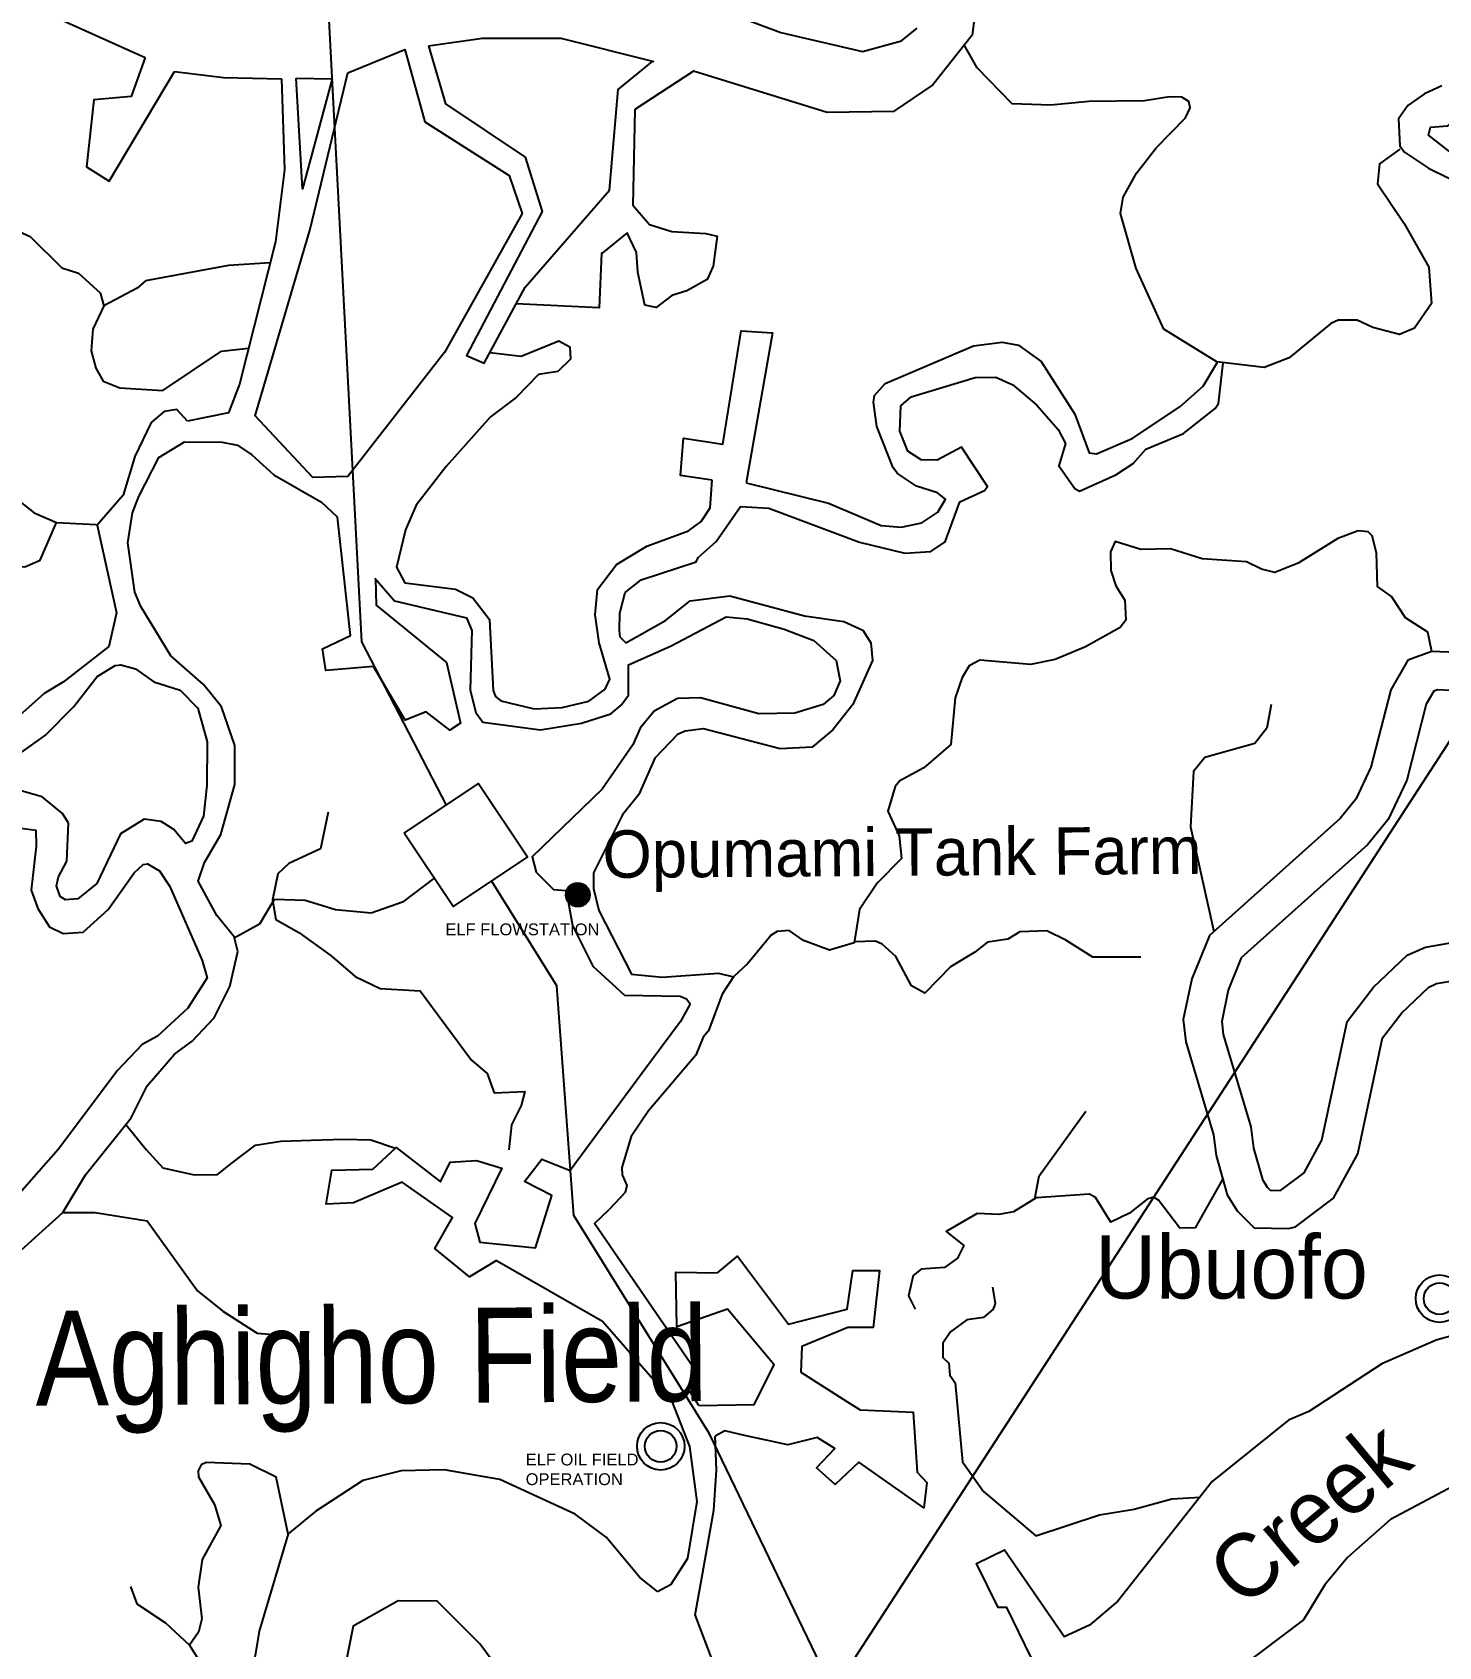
# Model space of a CAD drawing. Header units: metres. Extents: x 321186 to 621985, y 106829 to 204599.
# Drawn here: x 344824 to 349266, y 181049 to 186147 of the extents above; entities that cross this region are included whole.
import ezdxf
from ezdxf.enums import TextEntityAlignment as Align

# ---------------------------------------------------------------- set-up
doc = ezdxf.new("R2010")
doc.units = ezdxf.units.M
doc.header["$MEASUREMENT"] = 0
doc.layers.get('0').update_dxf_attribs({"linetype": 'CONTINUOUS'})
for name, color, linetype in [('11', 7, 'CONTINUOUS'), ('17', 7, 'CONTINUOUS'), ('18', 7, 'CONTINUOUS'), ('27', 7, 'CONTINUOUS'), ('62', 7, 'CONTINUOUS'), ('8', 7, 'CONTINUOUS'), ('RIG-LOC', 7, 'CONTINUOUS')]:
    doc.layers.add(name, color=color, linetype=linetype)
doc.styles.get("Standard").update_dxf_attribs({"font": 'txt', "height": 0.2})

# ---------------------------------------------------------------- blocks, each defined once
blk = doc.blocks.new('TOWN')
at = {"layer": '11', "color": 7, "linetype": 'Continuous'}
for radius in [75, 50]:
    blk.add_circle((0, 0), radius, dxfattribs=at)

msp = doc.modelspace()

# ---------------------------------------------------------------- hatches: boundary and pattern name
at = {"layer": 'RIG-LOC'}
h = msp.add_hatch(dxfattribs=at)
h.set_pattern_fill('ANSI31', color=1, scale=1.5, style=0)
h.set_pattern_definition([(45, (-208509.82334, -69676.4532), (-0.13258252147, 0.13258252147), [])])
h.paths.add_polyline_path([(346584.5, 183423.8, 1), (346509.1, 183423.8, 1)])
h.paths.add_polyline_path([(346571.5, 183423.1, 0.992396), (346520.8, 183423.5, 0.449681), (346549.5, 183398, 0.375254)], flags=16)
h = msp.add_hatch(dxfattribs=at)
h.set_pattern_fill('ANSI31', color=2, scale=1.5, style=0)
h.set_pattern_definition([(45, (-206300.22813, -67852.93674), (-0.13258252147, 0.13258252147), [])])
h.paths.add_polyline_path([(346571.5, 183423.1, 0.992396), (346520.8, 183423.5, 0.449681), (346549.5, 183398, 0.375254)])

# ---------------------------------------------------------------- linework, layer by layer
msp.add_lwpolyline([(346529.1, 183444), (346570.5, 183444), (346570.5, 183415.7), (346529.1, 183415.7)], close=True)
at = {"layer": '17', "color": 151, "linetype": 'Continuous'}
for points in [[(344826.1, 186226.6), (345180.4, 186067.9)], [(344826.1, 186226.6), (345180.4, 186067.9)], [(347801.4, 186202.1), (347792.2, 186138.5), (347667.9, 185981.5), (347544, 185897.1), (347334, 185893.8), (346912.5, 186025.2)], [(347801.4, 186202.1), (347792.2, 186138.5), (347667.9, 185981.5), (347544, 185897.1), (347334, 185893.8), (346912.5, 186025.2)], [(347055.6, 186195.9), (347188.4, 186146.8), (347445.6, 186087.3), (347569.8, 186120.1), (347618.5, 186160.9)], [(347055.6, 186195.9), (347188.4, 186146.8), (347445.6, 186087.3), (347569.8, 186120.1), (347618.5, 186160.9)], [(346075.4, 186105), (346245.3, 186129.4), (346492.8, 186129), (346786.9, 186055.2)], [(346075.4, 186105), (346245.3, 186129.4), (346492.8, 186129), (346786.9, 186055.2)], [(345272.8, 186023.6), (345427.1, 186004.5), (345610.4, 186000.6)], [(345272.8, 186023.6), (345427.1, 186004.5), (345610.4, 186000.6)], [(349487.8, 182080.9), (349258.7, 182017.1), (349086.2, 181941.9), (348856.3, 181791.2), (348792.3, 181764), (348551, 181570.2), (348253.1, 181192.3), (348162.8, 181116.4), (348082.9, 181079.8)], [(349487.8, 182080.9), (349258.7, 182017.1), (349086.2, 181941.9), (348856.3, 181791.2), (348792.3, 181764), (348551, 181570.2), (348253.1, 181192.3), (348162.8, 181116.4), (348082.9, 181079.8)], [(349581.8, 181624.7), (349437.5, 181609.2), (349377, 181590.9), (349114.1, 181450.8), (348978, 181330), (348906.4, 181244.7), (348839.7, 181133.5), (348095.1, 180572.4)], [(349581.8, 181624.7), (349437.5, 181609.2), (349377, 181590.9), (349114.1, 181450.8), (348978, 181330), (348906.4, 181244.7), (348839.7, 181133.5), (348095.1, 180572.4)], [(346798.4, 181223.5), (346742.4, 181267), (346636.4, 181395.1), (346538.5, 181466.9), (346300.7, 181576.6), (346124.7, 181607.1), (345988.7, 181604.2), (345868.1, 181573.9), (345719.3, 181477.3), (345631.8, 181405.1), (345539.8, 181097.4), (345509.3, 180912.4)], [(346798.4, 181223.5), (346742.4, 181267), (346636.4, 181395.1), (346538.5, 181466.9), (346300.7, 181576.6), (346124.7, 181607.1), (345988.7, 181604.2), (345868.1, 181573.9), (345719.3, 181477.3), (345631.8, 181405.1), (345539.8, 181097.4), (345509.3, 180912.4)], [(346461.4, 180754.9), (346237.6, 181058.3), (346102.3, 181192.5), (345979.3, 181193.5), (345837.5, 181113.4), (345817.5, 181013.4)], [(346461.4, 180754.9), (346237.6, 181058.3), (346102.3, 181192.5), (345979.3, 181193.5), (345837.5, 181113.4), (345817.5, 181013.4)], [(347979.4, 181015.1), (347857.6, 180931.8), (347663.7, 180845.9), (347398.7, 180788.7), (347330.6, 180749), (347194.2, 180744), (347107.5, 180814.3), (346977.5, 180991.3), (346917.7, 181149.9)], [(347979.4, 181015.1), (347857.6, 180931.8), (347663.7, 180845.9), (347398.7, 180788.7), (347330.6, 180749), (347194.2, 180744), (347107.5, 180814.3), (346977.5, 180991.3), (346917.7, 181149.9)]]:
    msp.add_lwpolyline(points, dxfattribs=at)
at = {"layer": '18', "color": 143, "linetype": 'Continuous'}
for p, q in [((346290.3, 182268.4), (346624.8, 182077.2)), ((346290.3, 182268.4), (346624.8, 182077.2)), ((346624.8, 182077.2), (346844.2, 181826.7)), ((346624.8, 182077.2), (346844.2, 181826.7))]:
    msp.add_line(p, q, dxfattribs=at)
for points in [[(349683.9, 185402.3), (349713.4, 185485.2), (349722.7, 185523), (349642.3, 185589.4), (349497.8, 185666.9), (349334.2, 185744.2), (349234.5, 185822.1), (349240.7, 185848.3), (349295.1, 185851.6), (349374.6, 185913.2), (349415.5, 186009.4), (349414.8, 186105.4), (349421, 186131.6), (349459.1, 186175.5), (349515.9, 186286.3), (349518.5, 186373.6), (349514.7, 186457.9), (349514.3, 186516), (349549.8, 186469.8), (349595.1, 186397.4), (349630.4, 186374.4), (349687.8, 186406.8), (349668.6, 186510.1)], [(349683.9, 185402.3), (349713.4, 185485.2), (349722.7, 185523), (349642.3, 185589.4), (349497.8, 185666.9), (349334.2, 185744.2), (349234.5, 185822.1), (349240.7, 185848.3), (349295.1, 185851.6), (349374.6, 185913.2), (349415.5, 186009.4), (349414.8, 186105.4), (349421, 186131.6), (349459.1, 186175.5), (349515.9, 186286.3), (349518.5, 186373.6), (349514.7, 186457.9), (349514.3, 186516), (349549.8, 186469.8), (349595.1, 186397.4), (349630.4, 186374.4), (349687.8, 186406.8), (349668.6, 186510.1)], [(346075.4, 186105), (346128.7, 185921.1), (346380.7, 185753.2), (346434.4, 185581.2), (346195.4, 185126.3), (346251, 185102.8), (346380.6, 185342.3), (346646.8, 185649), (346673.8, 185967.3), (346783.3, 186056.1)], [(346075.4, 186105), (346128.7, 185921.1), (346380.7, 185753.2), (346434.4, 185581.2), (346195.4, 185126.3), (346251, 185102.8), (346380.6, 185342.3), (346646.8, 185649), (346673.8, 185967.3), (346783.3, 186056.1)], [(349143.9, 185778.6), (349079.4, 185732.2), (349073.2, 185669), (349156.8, 185543.1), (349235.5, 185406.1), (349243.4, 185291.1), (349189.4, 185212.7), (349142.7, 185192.8), (349058.5, 185215.4), (349009.1, 185238), (348948.4, 185238.2), (348925.3, 185227.7), (348793.7, 185119.3), (348715.4, 185088.4), (348565.9, 185106.2), (348397.5, 185210.4), (348310.7, 185401.7), (348260.6, 185574.7), (348269.3, 185626.9), (348311.2, 185702.9), (348373.8, 185782.1), (348466.4, 185877.3), (348481.4, 185909.2), (348477.2, 185928.9), (348454.6, 185942.4), (348415.8, 185944), (348336.9, 185931.1), (348161.6, 185929.1), (348041.4, 185916.9), (347918.5, 185922), (347808.4, 186035.4), (347767.6, 186107.4)], [(349143.9, 185778.6), (349079.4, 185732.2), (349073.2, 185669), (349156.8, 185543.1), (349235.5, 185406.1), (349243.4, 185291.1), (349189.4, 185212.7), (349142.7, 185192.8), (349058.5, 185215.4), (349009.1, 185238), (348948.4, 185238.2), (348925.3, 185227.7), (348793.7, 185119.3), (348715.4, 185088.4), (348565.9, 185106.2), (348397.5, 185210.4), (348310.7, 185401.7), (348260.6, 185574.7), (348269.3, 185626.9), (348311.2, 185702.9), (348373.8, 185782.1), (348466.4, 185877.3), (348481.4, 185909.2), (348477.2, 185928.9), (348454.6, 185942.4), (348415.8, 185944), (348336.9, 185931.1), (348161.6, 185929.1), (348041.4, 185916.9), (347918.5, 185922), (347808.4, 186035.4), (347767.6, 186107.4)], [(345180.4, 186067.9), (345136.4, 185945.2), (345017.9, 185933.9), (344995.2, 185722.4), (345066.9, 185676.9), (345272.8, 186023.6)], [(345180.4, 186067.9), (345136.4, 185945.2), (345017.9, 185933.9), (344995.2, 185722.4), (345066.9, 185676.9), (345272.8, 186023.6)], [(346132.4, 185144.6), (345820.1, 184744.8), (345709.3, 184741.4), (345527.1, 184936.3), (345700.9, 185526), (345820, 186019.8), (346000.4, 186092.7), (346063.2, 185865.1), (346329.8, 185694.7), (346371.5, 185575.7), (346125.7, 185136.1)], [(346132.4, 185144.6), (345820.1, 184744.8), (345709.3, 184741.4), (345527.1, 184936.3), (345700.9, 185526), (345820, 186019.8), (346000.4, 186092.7), (346063.2, 185865.1), (346329.8, 185694.7), (346371.5, 185575.7), (346125.7, 185136.1)], [(345656.8, 186002.8), (345770.6, 186001), (345676.7, 185653), (345656.8, 186002.8)], [(345656.8, 186002.8), (345770.6, 186001), (345676.7, 185653), (345656.8, 186002.8)], [(346912.5, 186025.2), (346726.7, 185904), (346720.6, 185601.4)], [(346912.5, 186025.2), (346726.7, 185904), (346720.6, 185601.4)], [(345610.4, 186000.6), (345620.7, 185713.2), (345591.7, 185486.1), (345478.4, 185036.5), (345442.9, 184945.5), (345314.1, 184919.7)], [(345610.4, 186000.6), (345620.7, 185713.2), (345591.7, 185486.1), (345478.4, 185036.5), (345442.9, 184945.5), (345314.1, 184919.7)], [(349276.1, 185978.2), (349220.9, 185953.1), (349168.8, 185916.5), (349138.8, 185874.3), (349143.4, 185789.1), (349157.8, 185769.4), (349234.5, 185718.4), (349490.5, 185591.9)], [(349276.1, 185978.2), (349220.9, 185953.1), (349168.8, 185916.5), (349138.8, 185874.3), (349143.4, 185789.1), (349157.8, 185769.4), (349234.5, 185718.4), (349490.5, 185591.9)], [(343357.1, 185871.6), (343487.9, 185825.9), (343538.3, 185742.4), (343575, 185573.8), (343698.9, 185342.9), (343818.1, 185276), (343890.6, 185244.6), (344028.8, 185226.2), (344086.6, 185159.6), (344111.7, 185093.4), (344122.8, 184896.6), (344136, 184850.1), (344165, 184823.3), (344307.1, 184768.1), (344371, 184716.6), (344403.5, 184570.1), (344436.9, 184483.4), (344478.6, 184460.1), (344641.2, 184451.4), (344727.7, 184463.6), (344800, 184459.4), (344848.4, 184480.2), (344900, 184599.4), (345024.9, 184593.3)], [(343357.1, 185871.6), (343487.9, 185825.9), (343538.3, 185742.4), (343575, 185573.8), (343698.9, 185342.9), (343818.1, 185276), (343890.6, 185244.6), (344028.8, 185226.2), (344086.6, 185159.6), (344111.7, 185093.4), (344122.8, 184896.6), (344136, 184850.1), (344165, 184823.3), (344307.1, 184768.1), (344371, 184716.6), (344403.5, 184570.1), (344436.9, 184483.4), (344478.6, 184460.1), (344641.2, 184451.4), (344727.7, 184463.6), (344800, 184459.4), (344848.4, 184480.2), (344900, 184599.4), (345024.9, 184593.3)], [(346720.6, 185601.4), (346773.4, 185540.4), (346843.5, 185518.3), (346951.3, 185511.5), (346986.9, 185503.1), (346974.5, 185409.3), (346955.8, 185367.2), (346890.9, 185331.2), (346843.7, 185315.8), (346794.2, 185278.8), (346758.6, 185286.1), (346736.5, 185390.4), (346732.6, 185451.8), (346702.5, 185514.1), (346623.4, 185450.3)], [(346720.6, 185601.4), (346773.4, 185540.4), (346843.5, 185518.3), (346951.3, 185511.5), (346986.9, 185503.1), (346974.5, 185409.3), (346955.8, 185367.2), (346890.9, 185331.2), (346843.7, 185315.8), (346794.2, 185278.8), (346758.6, 185286.1), (346736.5, 185390.4), (346732.6, 185451.8), (346702.5, 185514.1), (346623.4, 185450.3)], [(344587, 185318.9), (344618.3, 185410.5), (344684.7, 185510.4), (344705.2, 185518.6), (344782, 185518.7), (344816.5, 185502.5), (344916.6, 185404), (344969.3, 185387.1), (345037.5, 185324.7), (345049.5, 185283.9)], [(344587, 185318.9), (344618.3, 185410.5), (344684.7, 185510.4), (344705.2, 185518.6), (344782, 185518.7), (344816.5, 185502.5), (344916.6, 185404), (344969.3, 185387.1), (345037.5, 185324.7), (345049.5, 185283.9)], [(346623.4, 185450.3), (346622, 185450), (346614.4, 185277.6), (346352.3, 185289.9)], [(346623.4, 185450.3), (346622, 185450), (346614.4, 185277.6), (346352.3, 185289.9)], [(345575, 185419.9), (345443.3, 185411.1), (345181.3, 185362.5), (345154.4, 185338.9), (345049.5, 185283.9), (345014.4, 185210.1), (345009.9, 185141.1), (345024.8, 185086.4), (345047.5, 185045.8), (345100.1, 185024.1), (345235.5, 185016.1), (345421.4, 185140.6), (345506.9, 185149.5)], [(345575, 185419.9), (345443.3, 185411.1), (345181.3, 185362.5), (345154.4, 185338.9), (345049.5, 185283.9), (345014.4, 185210.1), (345009.9, 185141.1), (345024.8, 185086.4), (345047.5, 185045.8), (345100.1, 185024.1), (345235.5, 185016.1), (345421.4, 185140.6), (345506.9, 185149.5)], [(346971.3, 184733), (346871.6, 184748.2), (346880.8, 184865.9), (347005.3, 184846.4), (347062.6, 185204.2), (347162.2, 185198.1), (347078.3, 184724.7)], [(346971.3, 184733), (346871.6, 184748.2), (346880.8, 184865.9), (347005.3, 184846.4), (347062.6, 185204.2), (347162.2, 185198.1), (347078.3, 184724.7)], [(346269, 185136), (346368, 185124.7), (346486.5, 185173.1), (346521.5, 185153.8), (346524, 185115.3), (346483.9, 185076.2), (346422.9, 185066.8), (346351.7, 184993.6), (346270.7, 184933.1), (346131.3, 184776), (346036, 184654.1), (346002.1, 184576), (345974.2, 184458.3), (346000.3, 184408.7), (346160.4, 184389.2), (346215.2, 184361.1), (346268.3, 184292.9), (346279.1, 184068.3), (346286.5, 184049.6), (346303.2, 184036.1), (346408.5, 184011.1), (346497.9, 184014.7), (346581.6, 184034.7), (346633, 184072.5), (346648.1, 184104.7), (346614.3, 184219.1), (346601.2, 184308), (346609.3, 184388), (346668.6, 184466.6), (346765.3, 184524.7), (346896.9, 184572.8), (346936.6, 184602.8), (346964.5, 184646.1), (346971.3, 184733)], [(346269, 185136), (346368, 185124.7), (346486.5, 185173.1), (346521.5, 185153.8), (346524, 185115.3), (346483.9, 185076.2), (346422.9, 185066.8), (346351.7, 184993.6), (346270.7, 184933.1), (346131.3, 184776), (346036, 184654.1), (346002.1, 184576), (345974.2, 184458.3), (346000.3, 184408.7), (346160.4, 184389.2), (346215.2, 184361.1), (346268.3, 184292.9), (346279.1, 184068.3), (346286.5, 184049.6), (346303.2, 184036.1), (346408.5, 184011.1), (346497.9, 184014.7), (346581.6, 184034.7), (346633, 184072.5), (346648.1, 184104.7), (346614.3, 184219.1), (346601.2, 184308), (346609.3, 184388), (346668.6, 184466.6), (346765.3, 184524.7), (346896.9, 184572.8), (346936.6, 184602.8), (346964.5, 184646.1), (346971.3, 184733)], [(347078.3, 184724.7), (347338.8, 184660.8), (347505.5, 184590), (347568.6, 184584.6), (347633.2, 184598.6), (347683.9, 184631.6), (347708.1, 184673.1), (347683.2, 184692.5), (347616.2, 184714.1), (347556.3, 184754.3), (347543.2, 184771.5), (347491.8, 184902.9), (347480.5, 184979.1), (347484.4, 185000.7), (347517.6, 185038.2), (347796.4, 185157), (347887.5, 185169.2), (347938.5, 185159.5), (348010.5, 185107.4), (348117.3, 184941.6), (348162.3, 184819.4), (348185.3, 184816.3), (348298.1, 184865.1), (348448.2, 184965), (348522.1, 185029.6), (348567.8, 185106)], [(347078.3, 184724.7), (347338.8, 184660.8), (347505.5, 184590), (347568.6, 184584.6), (347633.2, 184598.6), (347683.9, 184631.6), (347708.1, 184673.1), (347683.2, 184692.5), (347616.2, 184714.1), (347556.3, 184754.3), (347543.2, 184771.5), (347491.8, 184902.9), (347480.5, 184979.1), (347484.4, 185000.7), (347517.6, 185038.2), (347796.4, 185157), (347887.5, 185169.2), (347938.5, 185159.5), (348010.5, 185107.4), (348117.3, 184941.6), (348162.3, 184819.4), (348185.3, 184816.3), (348298.1, 184865.1), (348448.2, 184965), (348522.1, 185029.6), (348567.8, 185106)], [(346680.7, 184237.5), (346678.3, 184258.4), (346679.4, 184313.1), (346696.6, 184377.9), (346746.6, 184418.6), (346921.1, 184475), (346926.7, 184488.3), (346983.8, 184539), (347060.8, 184649.3), (347150.2, 184644.9), (347437, 184537.7), (347579.7, 184502.6), (347661.6, 184507.5), (347707.6, 184538.4), (347753.8, 184664.2), (347831.8, 184700.7), (347841, 184712.9), (347758.8, 184837.7), (347681.6, 184796.2), (347631.3, 184797.6), (347589.4, 184824.5), (347563.8, 184887.9), (347566.9, 184967.6), (347599.4, 184996.3), (347802.4, 185056.8), (347867.1, 185058), (347921.4, 185034.5), (347997.2, 184969.9), (348064.4, 184892.9), (348086.9, 184848.3), (348066.3, 184778.5), (348116.4, 184707), (348131.9, 184697.8), (348245.9, 184749.8), (348301.1, 184785.3), (348341.4, 184831), (348460.2, 184880.8), (348559.9, 184959.1), (348570.9, 184975.1), (348585.1, 185103.9)], [(346680.7, 184237.5), (346678.3, 184258.4), (346679.4, 184313.1), (346696.6, 184377.9), (346746.6, 184418.6), (346921.1, 184475), (346926.7, 184488.3), (346983.8, 184539), (347060.8, 184649.3), (347150.2, 184644.9), (347437, 184537.7), (347579.7, 184502.6), (347661.6, 184507.5), (347707.6, 184538.4), (347753.8, 184664.2), (347831.8, 184700.7), (347841, 184712.9), (347758.8, 184837.7), (347681.6, 184796.2), (347631.3, 184797.6), (347589.4, 184824.5), (347563.8, 184887.9), (347566.9, 184967.6), (347599.4, 184996.3), (347802.4, 185056.8), (347867.1, 185058), (347921.4, 185034.5), (347997.2, 184969.9), (348064.4, 184892.9), (348086.9, 184848.3), (348066.3, 184778.5), (348116.4, 184707), (348131.9, 184697.8), (348245.9, 184749.8), (348301.1, 184785.3), (348341.4, 184831), (348460.2, 184880.8), (348559.9, 184959.1), (348570.9, 184975.1), (348585.1, 185103.9)], [(344214.4, 184995.8), (344243.2, 184913.3), (344275.2, 184869.1), (344423.6, 184775.4), (344644.3, 184705.4), (344742.8, 184685.9), (344785.6, 184664.8), (344829.7, 184630.1), (344900, 184599.4)], [(344214.4, 184995.8), (344243.2, 184913.3), (344275.2, 184869.1), (344423.6, 184775.4), (344644.3, 184705.4), (344742.8, 184685.9), (344785.6, 184664.8), (344829.7, 184630.1), (344900, 184599.4)], [(345314.1, 184919.7), (345280, 184956.3), (345240.5, 184949.8), (345198.8, 184914.6), (345147.7, 184808.1), (345110.3, 184685.4), (345028.8, 184591.2), (345089.7, 184314.4), (345065.3, 184208.1), (344922.6, 184096.5), (344860.6, 184059), (344655.5, 183876.7)], [(345314.1, 184919.7), (345280, 184956.3), (345240.5, 184949.8), (345198.8, 184914.6), (345147.7, 184808.1), (345110.3, 184685.4), (345028.8, 184591.2), (345089.7, 184314.4), (345065.3, 184208.1), (344922.6, 184096.5), (344860.6, 184059), (344655.5, 183876.7)], [(344657.6, 182184.2), (344919.9, 182420.2), (344991.8, 182539), (345135.5, 182718.9), (345186, 182819.8), (345272.3, 182920.3), (345328.9, 182960.9), (345398.5, 183035), (345447.9, 183134), (345473.1, 183244), (345460.8, 183290.6), (345406.6, 183357.6), (345347.9, 183466.4), (345367.5, 183525.9), (345419.6, 183614.1), (345463.2, 183771.8), (345463.5, 183894.8), (345421.5, 184017.1), (345364.3, 184087.6), (345261.2, 184178.2), (345166.6, 184333.8), (345147.9, 184379.5), (345125.1, 184535.6), (345139.8, 184629.7), (345159.7, 184681.5), (345223.2, 184804.5), (345304.3, 184854.5), (345423.1, 184852.9), (345471.7, 184843.9), (345517.6, 184813.5), (345586.9, 184750), (345736.7, 184663.9)], [(344657.6, 182184.2), (344919.9, 182420.2), (344991.8, 182539), (345135.5, 182718.9), (345186, 182819.8), (345272.3, 182920.3), (345328.9, 182960.9), (345398.5, 183035), (345447.9, 183134), (345473.1, 183244), (345460.8, 183290.6), (345406.6, 183357.6), (345347.9, 183466.4), (345367.5, 183525.9), (345419.6, 183614.1), (345463.2, 183771.8), (345463.5, 183894.8), (345421.5, 184017.1), (345364.3, 184087.6), (345261.2, 184178.2), (345166.6, 184333.8), (345147.9, 184379.5), (345125.1, 184535.6), (345139.8, 184629.7), (345159.7, 184681.5), (345223.2, 184804.5), (345304.3, 184854.5), (345423.1, 184852.9), (345471.7, 184843.9), (345517.6, 184813.5), (345586.9, 184750), (345736.7, 184663.9)], [(345907.4, 184421.3), (345910, 184338.4), (346131.8, 184156.7), (346176.3, 183965.2), (346142.9, 183943.1), (346068.2, 184001.5), (346001.2, 183974.9), (345901.7, 184144.3), (345750.7, 184132.3), (345740.6, 184199.8), (345829.1, 184241.9), (345788.1, 184616.6), (345736.7, 184663.9)], [(345907.4, 184421.3), (345910, 184338.4), (346131.8, 184156.7), (346176.3, 183965.2), (346142.9, 183943.1), (346068.2, 184001.5), (346001.2, 183974.9), (345901.7, 184144.3), (345750.7, 184132.3), (345740.6, 184199.8), (345829.1, 184241.9), (345788.1, 184616.6), (345736.7, 184663.9)], [(349244.7, 184191.5), (349231.7, 184252.9), (349161.2, 184298.1), (349117.4, 184365.8), (349073.1, 184397.1), (349070, 184503.4), (349056.1, 184557.4), (349043.4, 184569.4), (349012.3, 184573.2), (348948, 184548.5), (348822.4, 184471.3), (348748.4, 184441.1), (348706.2, 184451.6), (348659.6, 184475.5), (348519.5, 184484.8), (348418.8, 184515.9), (348324.9, 184514.2), (348244, 184538.9), (348230, 184506.6), (348230.6, 184447.7), (348245.9, 184399.5), (348274.3, 184354), (348277.6, 184290.9), (348259.9, 184267.4), (348150.1, 184206.3), (348055.1, 184166.6), (347977.2, 184151), (347817.2, 184164.3), (347783.2, 184146.9), (347761, 184109.3), (347738.9, 184045.6), (347725.4, 183898.1), (347639.4, 183824.4), (347563.7, 183783.8), (347549.6, 183765.2), (347526.2, 183687.2), (347561.7, 183609.8), (347568.9, 183538.6), (347492, 183459.9), (347437.1, 183377.4), (347420.1, 183271.8), (347341.8, 183248.8), (347259.9, 183279.5), (347214.9, 183310.6), (347176.2, 183307.4), (347157.5, 183295.8), (347083.4, 183206.3), (347038.3, 183163.9)], [(349244.7, 184191.5), (349231.7, 184252.9), (349161.2, 184298.1), (349117.4, 184365.8), (349073.1, 184397.1), (349070, 184503.4), (349056.1, 184557.4), (349043.4, 184569.4), (349012.3, 184573.2), (348948, 184548.5), (348822.4, 184471.3), (348748.4, 184441.1), (348706.2, 184451.6), (348659.6, 184475.5), (348519.5, 184484.8), (348418.8, 184515.9), (348324.9, 184514.2), (348244, 184538.9), (348230, 184506.6), (348230.6, 184447.7), (348245.9, 184399.5), (348274.3, 184354), (348277.6, 184290.9), (348259.9, 184267.4), (348150.1, 184206.3), (348055.1, 184166.6), (347977.2, 184151), (347817.2, 184164.3), (347783.2, 184146.9), (347761, 184109.3), (347738.9, 184045.6), (347725.4, 183898.1), (347639.4, 183824.4), (347563.7, 183783.8), (347549.6, 183765.2), (347526.2, 183687.2), (347561.7, 183609.8), (347568.9, 183538.6), (347492, 183459.9), (347437.1, 183377.4), (347420.1, 183271.8), (347341.8, 183248.8), (347259.9, 183279.5), (347214.9, 183310.6), (347176.2, 183307.4), (347157.5, 183295.8), (347083.4, 183206.3), (347038.3, 183163.9)], [(345905.4, 184423.5), (345968.2, 184351.7), (346195.3, 184298.3), (346211.6, 184258.6), (346206.5, 184069.5), (346225.1, 183999.3), (346247, 183969), (346429.3, 183944.6), (346558.2, 183965.5), (346651.5, 183995), (346683.8, 184022.1)], [(345905.4, 184423.5), (345968.2, 184351.7), (346195.3, 184298.3), (346211.6, 184258.6), (346206.5, 184069.5), (346225.1, 183999.3), (346247, 183969), (346429.3, 183944.6), (346558.2, 183965.5), (346651.5, 183995), (346683.8, 184022.1)], [(346680.7, 184237.5), (346698.1, 184219.2), (346823.9, 184289.9), (346902, 184351.9), (347026.9, 184367.5), (347262.5, 184304.9), (347387.6, 184286.7), (347446.7, 184258.9), (347472.6, 184219), (347477.9, 184163.7), (347415.6, 184024.2), (347352.3, 183944.6), (347287.2, 183889.4), (347186.5, 183884.2), (346944.1, 183948.1), (346886.1, 183940.6), (346862.1, 183929.6), (346789.6, 183854.7), (346740, 183740.4), (346688.4, 183676.3), (346595.9, 183492.8), (346595.9, 183443.3), (346613.5, 183373.4), (346716.8, 183172.7), (346812.9, 183163.2), (346991, 183176.5), (347038.3, 183163.9), (347003.2, 183109.9), (346959.9, 182993.4), (346943.3, 182974.3), (346920, 182916.5), (346769.8, 182741), (346715.4, 182659.7), (346685.8, 182562.1), (346686.5, 182538.6), (346701.5, 182504.9), (346696.9, 182483), (346645.6, 182429.5)], [(346680.7, 184237.5), (346698.1, 184219.2), (346823.9, 184289.9), (346902, 184351.9), (347026.9, 184367.5), (347262.5, 184304.9), (347387.6, 184286.7), (347446.7, 184258.9), (347472.6, 184219), (347477.9, 184163.7), (347415.6, 184024.2), (347352.3, 183944.6), (347287.2, 183889.4), (347186.5, 183884.2), (346944.1, 183948.1), (346886.1, 183940.6), (346862.1, 183929.6), (346789.6, 183854.7), (346740, 183740.4), (346688.4, 183676.3), (346595.9, 183492.8), (346595.9, 183443.3), (346613.5, 183373.4), (346716.8, 183172.7), (346812.9, 183163.2), (346991, 183176.5), (347038.3, 183163.9), (347003.2, 183109.9), (346959.9, 182993.4), (346943.3, 182974.3), (346920, 182916.5), (346769.8, 182741), (346715.4, 182659.7), (346685.8, 182562.1), (346686.5, 182538.6), (346701.5, 182504.9), (346696.9, 182483), (346645.6, 182429.5)], [(346683.8, 184022.1), (346706.5, 184053.6), (346707.3, 184149.6), (346842.1, 184209.9), (347015.5, 184301.7), (347082.3, 184295.5), (347198.3, 184262.8), (347292.8, 184226.1), (347363.4, 184163.2), (347375.1, 184099.5), (347355.7, 184053.4), (347322.1, 184024.7), (347232.5, 183997.3), (347118.6, 183995.4), (346933.9, 184045.5), (346862.2, 184043.4), (346788.3, 184003.3), (346744.2, 183949.8), (346721.1, 183896.8), (346623.5, 183757.6), (346403.1, 183543.6), (346415.5, 183494.6), (346470.3, 183440.6), (346510, 183436.6), (346530, 183326.6), (346594.2, 183198.5), (346694.8, 183107), (346870.3, 183102.9), (346890.2, 183094.6), (346901.3, 183079.4), (346870.8, 183023.4), (346749.5, 182859.3), (346522.8, 182553.1)], [(346683.8, 184022.1), (346706.5, 184053.6), (346707.3, 184149.6), (346842.1, 184209.9), (347015.5, 184301.7), (347082.3, 184295.5), (347198.3, 184262.8), (347292.8, 184226.1), (347363.4, 184163.2), (347375.1, 184099.5), (347355.7, 184053.4), (347322.1, 184024.7), (347232.5, 183997.3), (347118.6, 183995.4), (346933.9, 184045.5), (346862.2, 184043.4), (346788.3, 184003.3), (346744.2, 183949.8), (346721.1, 183896.8), (346623.5, 183757.6), (346403.1, 183543.6), (346415.5, 183494.6), (346470.3, 183440.6), (346510, 183436.6), (346530, 183326.6), (346594.2, 183198.5), (346694.8, 183107), (346870.3, 183102.9), (346890.2, 183094.6), (346901.3, 183079.4), (346870.8, 183023.4), (346749.5, 182859.3), (346522.8, 182553.1)], [(349321.2, 184188.2), (349244.2, 184191.6), (349168.4, 184164.9), (349114.8, 184070.8), (349052.3, 183826.8), (349004.6, 183726), (348954.7, 183664.6), (348542.2, 183294.8), (348486.6, 183157.9), (348459.6, 183029.5), (348467.1, 182959), (348555.3, 182665.7), (348563.5, 182599.7), (348598.5, 182475.8), (348629.7, 182425.3), (348683.8, 182371.5), (348791.3, 182369.4), (348813.9, 182375.3), (348933.5, 182465.4), (349011, 182605.7), (349089.2, 182971.7), (349149.6, 183051.1), (349234.7, 183131.8), (349259.6, 183143), (349454.3, 183176.4)], [(349321.2, 184188.2), (349244.2, 184191.6), (349168.4, 184164.9), (349114.8, 184070.8), (349052.3, 183826.8), (349004.6, 183726), (348954.7, 183664.6), (348542.2, 183294.8), (348486.6, 183157.9), (348459.6, 183029.5), (348467.1, 182959), (348555.3, 182665.7), (348563.5, 182599.7), (348598.5, 182475.8), (348629.7, 182425.3), (348683.8, 182371.5), (348791.3, 182369.4), (348813.9, 182375.3), (348933.5, 182465.4), (349011, 182605.7), (349089.2, 182971.7), (349149.6, 183051.1), (349234.7, 183131.8), (349259.6, 183143), (349454.3, 183176.4)], [(344736.8, 183835.6), (344865.3, 183927.5), (344954.3, 184017.7), (345028.2, 184112.5), (345085.7, 184147.2), (345102.9, 184149.7), (345149.8, 184137.2), (345207.5, 184096.2), (345290.8, 184069.6), (345346.9, 184012.9), (345376.2, 183906.6), (345375.2, 183769.2), (345364.6, 183672.2), (345327.7, 183592.7), (345307.4, 183585.8), (345271, 183630.1), (345230.2, 183655.4), (345176.7, 183662), (345101.9, 183616), (345027.4, 183459.2), (344967.9, 183411), (344928.4, 183407.9), (344912.1, 183417.9), (344900.5, 183451.3), (344905.9, 183479.7), (344933.1, 183530), (344937.8, 183649.3)], [(344736.8, 183835.6), (344865.3, 183927.5), (344954.3, 184017.7), (345028.2, 184112.5), (345085.7, 184147.2), (345102.9, 184149.7), (345149.8, 184137.2), (345207.5, 184096.2), (345290.8, 184069.6), (345346.9, 184012.9), (345376.2, 183906.6), (345375.2, 183769.2), (345364.6, 183672.2), (345327.7, 183592.7), (345307.4, 183585.8), (345271, 183630.1), (345230.2, 183655.4), (345176.7, 183662), (345101.9, 183616), (345027.4, 183459.2), (344967.9, 183411), (344928.4, 183407.9), (344912.1, 183417.9), (344900.5, 183451.3), (344905.9, 183479.7), (344933.1, 183530), (344937.8, 183649.3)], [(349302, 184069), (349262.1, 184070.8), (349250.4, 184066.7), (349226.9, 184025.5), (349165.6, 183785.9), (349106.8, 183661.6), (349041.7, 183581.6), (348642.8, 183224), (348601.7, 183122.8), (348580.8, 183023.3), (348585.1, 182982.7), (348673, 182690.6), (348681.3, 182623.5), (348709.3, 182524.5), (348724.2, 182500.4), (348734.2, 182490.4), (348766.7, 182489.8), (348840.9, 182545.7), (348897.5, 182648.1), (348977.6, 183022.9), (349060, 183131.4), (349167, 183232.8), (349224.3, 183258.6), (349455.3, 183298.1)], [(349302, 184069), (349262.1, 184070.8), (349250.4, 184066.7), (349226.9, 184025.5), (349165.6, 183785.9), (349106.8, 183661.6), (349041.7, 183581.6), (348642.8, 183224), (348601.7, 183122.8), (348580.8, 183023.3), (348585.1, 182982.7), (348673, 182690.6), (348681.3, 182623.5), (348709.3, 182524.5), (348724.2, 182500.4), (348734.2, 182490.4), (348766.7, 182489.8), (348840.9, 182545.7), (348897.5, 182648.1), (348977.6, 183022.9), (349060, 183131.4), (349167, 183232.8), (349224.3, 183258.6), (349455.3, 183298.1)], [(348737.2, 184024), (348723.5, 183950.2), (348685.6, 183901.6), (348528, 183857.5), (348492.1, 183813), (348482.7, 183637.9), (348556, 183307.2)], [(348737.2, 184024), (348723.5, 183950.2), (348685.6, 183901.6), (348528, 183857.5), (348492.1, 183813), (348482.7, 183637.9), (348556, 183307.2)], [(344937.8, 183649.3), (344919.4, 183680.4), (344855, 183733), (344759, 183760.1)], [(344937.8, 183649.3), (344919.4, 183680.4), (344855, 183733), (344759, 183760.1)], [(345758.4, 183684.5), (345734.4, 183568.5), (345633.7, 183522), (345599.6, 183489.3), (345582.5, 183407.5), (345592.4, 183345.2), (345666, 183304.5), (345768.2, 183231.1), (345843.7, 183165.4), (345922.3, 183127.8), (346048.7, 183120.1), (346211.3, 182901), (346260.8, 182859.4), (346283, 182798), (346379, 182802.4), (346368.1, 182758), (346337.3, 182696.7), (346328.9, 182618.3)], [(345758.4, 183684.5), (345734.4, 183568.5), (345633.7, 183522), (345599.6, 183489.3), (345582.5, 183407.5), (345592.4, 183345.2), (345666, 183304.5), (345768.2, 183231.1), (345843.7, 183165.4), (345922.3, 183127.8), (346048.7, 183120.1), (346211.3, 182901), (346260.8, 182859.4), (346283, 182798), (346379, 182802.4), (346368.1, 182758), (346337.3, 182696.7), (346328.9, 182618.3)], [(344756.3, 183637.8), (344834.3, 183627.8), (344835.8, 183576.7), (344820.1, 183438.6), (344840.8, 183379.7), (344877.5, 183321.8), (344920.8, 183301.3), (344984.2, 183305.9), (345063, 183376.9), (345145, 183493.2), (345174.3, 183519.6), (345187.6, 183521.7), (345225, 183499.3), (345257.6, 183449.2), (345359.9, 183216.2), (345375.6, 183161.7), (345315, 183065.8), (345219.1, 182977.5), (345170.3, 182950.4), (345091.5, 182867.3), (344906.2, 182620.4), (344696.2, 182381.8)], [(344756.3, 183637.8), (344834.3, 183627.8), (344835.8, 183576.7), (344820.1, 183438.6), (344840.8, 183379.7), (344877.5, 183321.8), (344920.8, 183301.3), (344984.2, 183305.9), (345063, 183376.9), (345145, 183493.2), (345174.3, 183519.6), (345187.6, 183521.7), (345225, 183499.3), (345257.6, 183449.2), (345359.9, 183216.2), (345375.6, 183161.7), (345315, 183065.8), (345219.1, 182977.5), (345170.3, 182950.4), (345091.5, 182867.3), (344906.2, 182620.4), (344696.2, 182381.8)], [(346093.1, 183476.5), (345993.4, 183400.6), (345894.2, 183365.1), (345781.1, 183376.1), (345685.4, 183405.5), (345587.8, 183408.4), (345541.7, 183330.7), (345461.8, 183286.6)], [(346093.1, 183476.5), (345993.4, 183400.6), (345894.2, 183365.1), (345781.1, 183376.1), (345685.4, 183405.5), (345587.8, 183408.4), (345541.7, 183330.7), (345461.8, 183286.6)], [(348325.6, 183226.2), (348173.6, 183226.1), (348088.9, 183280.7), (348028.9, 183309.4), (347943.6, 183306.2), (347905, 183283.6), (347841.4, 183274), (347800.9, 183242.3), (347723.6, 183196.4), (347643.4, 183112.6), (347601.2, 183135.7), (347551.3, 183228.9), (347508, 183268), (347487.4, 183276.6), (347420.7, 183275.4)], [(348325.6, 183226.2), (348173.6, 183226.1), (348088.9, 183280.7), (348028.9, 183309.4), (347943.6, 183306.2), (347905, 183283.6), (347841.4, 183274), (347800.9, 183242.3), (347723.6, 183196.4), (347643.4, 183112.6), (347601.2, 183135.7), (347551.3, 183228.9), (347508, 183268), (347487.4, 183276.6), (347420.7, 183275.4)], [(347990.7, 182463.7), (348003.7, 182535.4), (348151.6, 182740.1)], [(347990.7, 182463.7), (348003.7, 182535.4), (348151.6, 182740.1)], [(345119.3, 182698.5), (345183.3, 182619.6), (345236.2, 182561.1), (345335.1, 182539.4), (345409.1, 182539.9), (345455.1, 182576.6), (345528.8, 182633.2), (345608.9, 182645), (345704.6, 182648.4), (345806.3, 182651.9), (345892.7, 182649.7), (345970.9, 182623)], [(345119.3, 182698.5), (345183.3, 182619.6), (345236.2, 182561.1), (345335.1, 182539.4), (345409.1, 182539.9), (345455.1, 182576.6), (345528.8, 182633.2), (345608.9, 182645), (345704.6, 182648.4), (345806.3, 182651.9), (345892.7, 182649.7), (345970.9, 182623)], [(346290.3, 182268.4), (346204.2, 182217.3), (346095.6, 182306.3), (346150.5, 182404.8), (345992.4, 182515.8), (345838.6, 182450.3), (345752.2, 182446.9), (345770, 182553.6), (345899.5, 182557.3), (345973.1, 182625), (346112.7, 182516.7), (346143.1, 182578.6), (346226.4, 182584.7), (346306.8, 182560.1), (346221.6, 182385.7), (346237.4, 182326.9), (346413.4, 182308.5), (346464.7, 182474.2), (346378, 182518.5), (346433.1, 182589), (346522.8, 182553.1)], [(346290.3, 182268.4), (346204.2, 182217.3), (346095.6, 182306.3), (346150.5, 182404.8), (345992.4, 182515.8), (345838.6, 182450.3), (345752.2, 182446.9), (345770, 182553.6), (345899.5, 182557.3), (345973.1, 182625), (346112.7, 182516.7), (346143.1, 182578.6), (346226.4, 182584.7), (346306.8, 182560.1), (346221.6, 182385.7), (346237.4, 182326.9), (346413.4, 182308.5), (346464.7, 182474.2), (346378, 182518.5), (346433.1, 182589), (346522.8, 182553.1)], [(348584.3, 182526), (348497.4, 182371.4), (348448.9, 182370.9), (348381.5, 182458.7), (348365, 182468.3), (348345.4, 182462.3), (348289.1, 182417.7), (348230.3, 182389.9), (348181.7, 182468), (348162.8, 182477.6), (347994.8, 182466.2), (347923.2, 182422.3), (347876.5, 182414.2), (347808.6, 182416.5), (347710.8, 182359.8), (347766.1, 182316), (347746.4, 182276.4), (347705.2, 182246.4), (347631.7, 182241), (347606.5, 182221.4), (347591.9, 182157), (347613, 182114.3)], [(348584.3, 182526), (348497.4, 182371.4), (348448.9, 182370.9), (348381.5, 182458.7), (348365, 182468.3), (348345.4, 182462.3), (348289.1, 182417.7), (348230.3, 182389.9), (348181.7, 182468), (348162.8, 182477.6), (347994.8, 182466.2), (347923.2, 182422.3), (347876.5, 182414.2), (347808.6, 182416.5), (347710.8, 182359.8), (347766.1, 182316), (347746.4, 182276.4), (347705.2, 182246.4), (347631.7, 182241), (347606.5, 182221.4), (347591.9, 182157), (347613, 182114.3)], [(344919.9, 182420.2), (345022.4, 182419.7), (345186.6, 182393.8), (345345, 182172.7), (345425.8, 182108.5), (345534, 182039.5), (345598.1, 182033.4)], [(344919.9, 182420.2), (345022.4, 182419.7), (345186.6, 182393.8), (345345, 182172.7), (345425.8, 182108.5), (345534, 182039.5), (345598.1, 182033.4)], [(346929.2, 181810.1), (346893.2, 181866.3), (346926.9, 181908.6), (346599.7, 182385.8), (346645.6, 182429.5)], [(346929.2, 181810.1), (346893.2, 181866.3), (346926.9, 181908.6), (346599.7, 182385.8), (346645.6, 182429.5)], [(346929.2, 181810.1), (347103.5, 181814.1), (347167.4, 181939.3), (347019.7, 182114.9), (346859.6, 182059.1), (346856.9, 182231.5), (346988, 182229.6), (347050.9, 182281.9), (347212.8, 182067.1), (347397.6, 182114.7), (347415.3, 182236.8), (347500.1, 182237.3), (347479.8, 182056.4), (347399.6, 182057.2), (347255, 181997.3), (347250.9, 181916), (347396.5, 181823.1), (347438.3, 181796.9), (347606.5, 181789.6), (347618.6, 181600.5), (347649.7, 181567), (347639.4, 181487.1), (347434.8, 181631.4), (347359.7, 181560.8), (347300.7, 181613.7), (347358.9, 181674.4), (347303.1, 181709), (347210.7, 181686), (347073.2, 181715.9), (347011.4, 181730.9), (346980.7, 181713.8)], [(346929.2, 181810.1), (347103.5, 181814.1), (347167.4, 181939.3), (347019.7, 182114.9), (346859.6, 182059.1), (346856.9, 182231.5), (346988, 182229.6), (347050.9, 182281.9), (347212.8, 182067.1), (347397.6, 182114.7), (347415.3, 182236.8), (347500.1, 182237.3), (347479.8, 182056.4), (347399.6, 182057.2), (347255, 181997.3), (347250.9, 181916), (347396.5, 181823.1), (347438.3, 181796.9), (347606.5, 181789.6), (347618.6, 181600.5), (347649.7, 181567), (347639.4, 181487.1), (347434.8, 181631.4), (347359.7, 181560.8), (347300.7, 181613.7), (347358.9, 181674.4), (347303.1, 181709), (347210.7, 181686), (347073.2, 181715.9), (347011.4, 181730.9), (346980.7, 181713.8)], [(347856.6, 182184.3), (347864.8, 182132.3), (347858.8, 182115.1), (347828, 182088.9), (347775.4, 182081.3), (347723.9, 182043.1), (347700.1, 182007.8), (347699.7, 181962.6), (347718.6, 181944.1), (347722.5, 181906.8), (347738.5, 181881.8), (347762.5, 181633.1), (347828.2, 181539), (347994.1, 181399.1), (348194.3, 181464.9), (348303.9, 181482.9), (348422.9, 181516), (348512.3, 181521.1)], [(347856.6, 182184.3), (347864.8, 182132.3), (347858.8, 182115.1), (347828, 182088.9), (347775.4, 182081.3), (347723.9, 182043.1), (347700.1, 182007.8), (347699.7, 181962.6), (347718.6, 181944.1), (347722.5, 181906.8), (347738.5, 181881.8), (347762.5, 181633.1), (347828.2, 181539), (347994.1, 181399.1), (348194.3, 181464.9), (348303.9, 181482.9), (348422.9, 181516), (348512.3, 181521.1)], [(346798.4, 181223.5), (346842, 181246.4), (346893.9, 181328), (346923.5, 181507.7), (346900.7, 181681.3), (346844.2, 181826.7)], [(346798.4, 181223.5), (346842, 181246.4), (346893.9, 181328), (346923.5, 181507.7), (346900.7, 181681.3), (346844.2, 181826.7)], [(346917.7, 181149.9), (346940.5, 181277.9), (346976.1, 181480), (346984.5, 181606.2), (346980.7, 181713.8)], [(346917.7, 181149.9), (346940.5, 181277.9), (346976.1, 181480), (346984.5, 181606.2), (346980.7, 181713.8)], [(345631.6, 181404.4), (345594, 181583.8), (345511, 181625.6), (345372.7, 181630.3), (345357.5, 181623.1), (345347.6, 181604.7), (345348.4, 181584.8), (345399.5, 181497.8), (345418.8, 181431.5), (345360.2, 181324.3), (345347.3, 181236.7), (345359.2, 181136.3), (345348.2, 181094.8), (345319.8, 181053.3)], [(345631.6, 181404.4), (345594, 181583.8), (345511, 181625.6), (345372.7, 181630.3), (345357.5, 181623.1), (345347.6, 181604.7), (345348.4, 181584.8), (345399.5, 181497.8), (345418.8, 181431.5), (345360.2, 181324.3), (345347.3, 181236.7), (345359.2, 181136.3), (345348.2, 181094.8), (345319.8, 181053.3)], [(347979.4, 181015.1), (347902.5, 181172.5), (347874.8, 181172.3), (347805.9, 181312), (347895.1, 181354.7), (348083.8, 181080.2)], [(347979.4, 181015.1), (347902.5, 181172.5), (347874.8, 181172.3), (347805.9, 181312), (347895.1, 181354.7), (348083.8, 181080.2)], [(345133.7, 181238.5), (345154, 181184.4), (345244, 181123.9), (345319.8, 181053.3), (345356.9, 180994.6), (345425.4, 180862.1)], [(345133.7, 181238.5), (345154, 181184.4), (345244, 181123.9), (345319.8, 181053.3), (345356.9, 180994.6), (345425.4, 180862.1)]]:
    msp.add_lwpolyline(points, dxfattribs=at)
at = {"layer": '27', "color": 211, "linetype": 'Continuous'}
msp.add_lwpolyline([(345998.4, 183618.5), (346233.3, 183775.2), (346387.9, 183543.4), (346153, 183386.7)], close=True, dxfattribs=at)
msp.add_lwpolyline([(345998.4, 183618.5), (346233.3, 183775.2), (346387.9, 183543.4), (346153, 183386.7)], close=True, dxfattribs=at)
at = {"layer": '8', "color": 1, "linetype": 'Continuous'}
for points in [[(344713.7, 193570.9), (346235.9, 191107.5), (347903.3, 190042.9), (346083.8, 187515.9), (345678.2, 186970), (345748.5, 186407.3), (345863.1, 184222.6), (346130.9, 183706.9)], [(344713.7, 193570.9), (346235.9, 191107.5), (347903.3, 190042.9), (346083.8, 187515.9), (345678.2, 186970), (345748.5, 186407.3), (345863.1, 184222.6), (346130.9, 183706.9)], [(345669.4, 169247.7), (345650, 169304.1), (345115.4, 171711.7), (345014.6, 172048.7), (346547.6, 174290.9), (346491.4, 174543.4), (347117.3, 176763.3), (347217.8, 177104.6), (347171.4, 177698), (347638.4, 180158.8), (347379.6, 180855.2), (346962.5, 181720.7), (346534.4, 182410.5), (346481, 183135.9), (346273.7, 183467.2)], [(345669.4, 169247.7), (345650, 169304.1), (345115.4, 171711.7), (345014.6, 172048.7), (346547.6, 174290.9), (346491.4, 174543.4), (347117.3, 176763.3), (347217.8, 177104.6), (347171.4, 177698), (347638.4, 180158.8), (347379.6, 180855.2), (346962.5, 181720.7), (346534.4, 182410.5), (346481, 183135.9), (346273.7, 183467.2)]]:
    msp.add_lwpolyline(points, dxfattribs=at)
at = {"layer": 'RIG-LOC', "color": 3}
msp.add_line((346191.8, 179117.7), (351406.4, 187154.7), dxfattribs=at)
at = {"layer": 'RIG-LOC', "color": 1}
for centre, radius in [((346546.8, 183423.8), 37.7), ((346546.5, 183423.5), 25.7), ((346546.1, 183423.1), 25.3)]:
    msp.add_circle(centre, radius, dxfattribs=at)

# ---------------------------------------------------------------- block references
at = {"layer": '11', "color": 7, "linetype": 'Continuous'}
for p in [(349268.9, 182148.1), (349268.9, 182148.1), (346808.8, 181681.8), (346808.8, 181681.8)]:
    msp.add_blockref('TOWN', p, dxfattribs=at)

# ---------------------------------------------------------------- texts
at = {"char_height": 37.325, "width": 5525.486, "attachment_point": 1, "rotation": 359.9925}
for s, insert in [('{\\fArial|b0|i0|c0|p34;ELF FLOWSTATION}', (346128.4, 183333)), ('{\\fArial|b0|i0|c0|p34;ELF OIL FIELD\\POPERATION}', (346382.1, 181658.7))]:
    msp.add_mtext(s, dxfattribs=dict(at, insert=insert))
at = {"layer": '11', "color": 7, "linetype": 'Continuous'}
msp.add_text('Ubuofo', height=199.81, dxfattribs=at).set_placement((348180.9, 182248.4), align=Align.MIDDLE_LEFT)
msp.add_text('Ubuofo', height=199.81, dxfattribs=at).set_placement((348180.9, 182248.4), align=Align.MIDDLE_LEFT)
at = {"layer": '17', "color": 151, "linetype": 'Continuous'}
msp.add_text('Creek', height=199.77, rotation=39.8007, dxfattribs=at).set_placement((348854.6, 181473.6), align=Align.MIDDLE)
msp.add_text('Creek', height=199.77, rotation=39.8007, dxfattribs=at).set_placement((348854.6, 181473.6), align=Align.MIDDLE)
at = {"layer": '27', "color": 211, "linetype": 'Continuous'}
msp.add_text('Opumami Tank Farm', height=149.828, rotation=0.3947, dxfattribs=at).set_placement((347571.1, 183539.6), align=Align.MIDDLE)
msp.add_text('Opumami Tank Farm', height=149.828, rotation=0.3947, dxfattribs=at).set_placement((347571.1, 183539.6), align=Align.MIDDLE)
at = {"layer": '62', "color": 7, "linetype": 'Continuous', "width": 0.866667}
msp.add_text('Aghigho Field', height=299.648, rotation=0.3937, dxfattribs=at).set_placement((345895.4, 181929.9), align=Align.MIDDLE)
msp.add_text('Aghigho Field', height=299.648, rotation=0.3937, dxfattribs=at).set_placement((345895.4, 181929.9), align=Align.MIDDLE)

doc.saveas('drawing.dxf')
